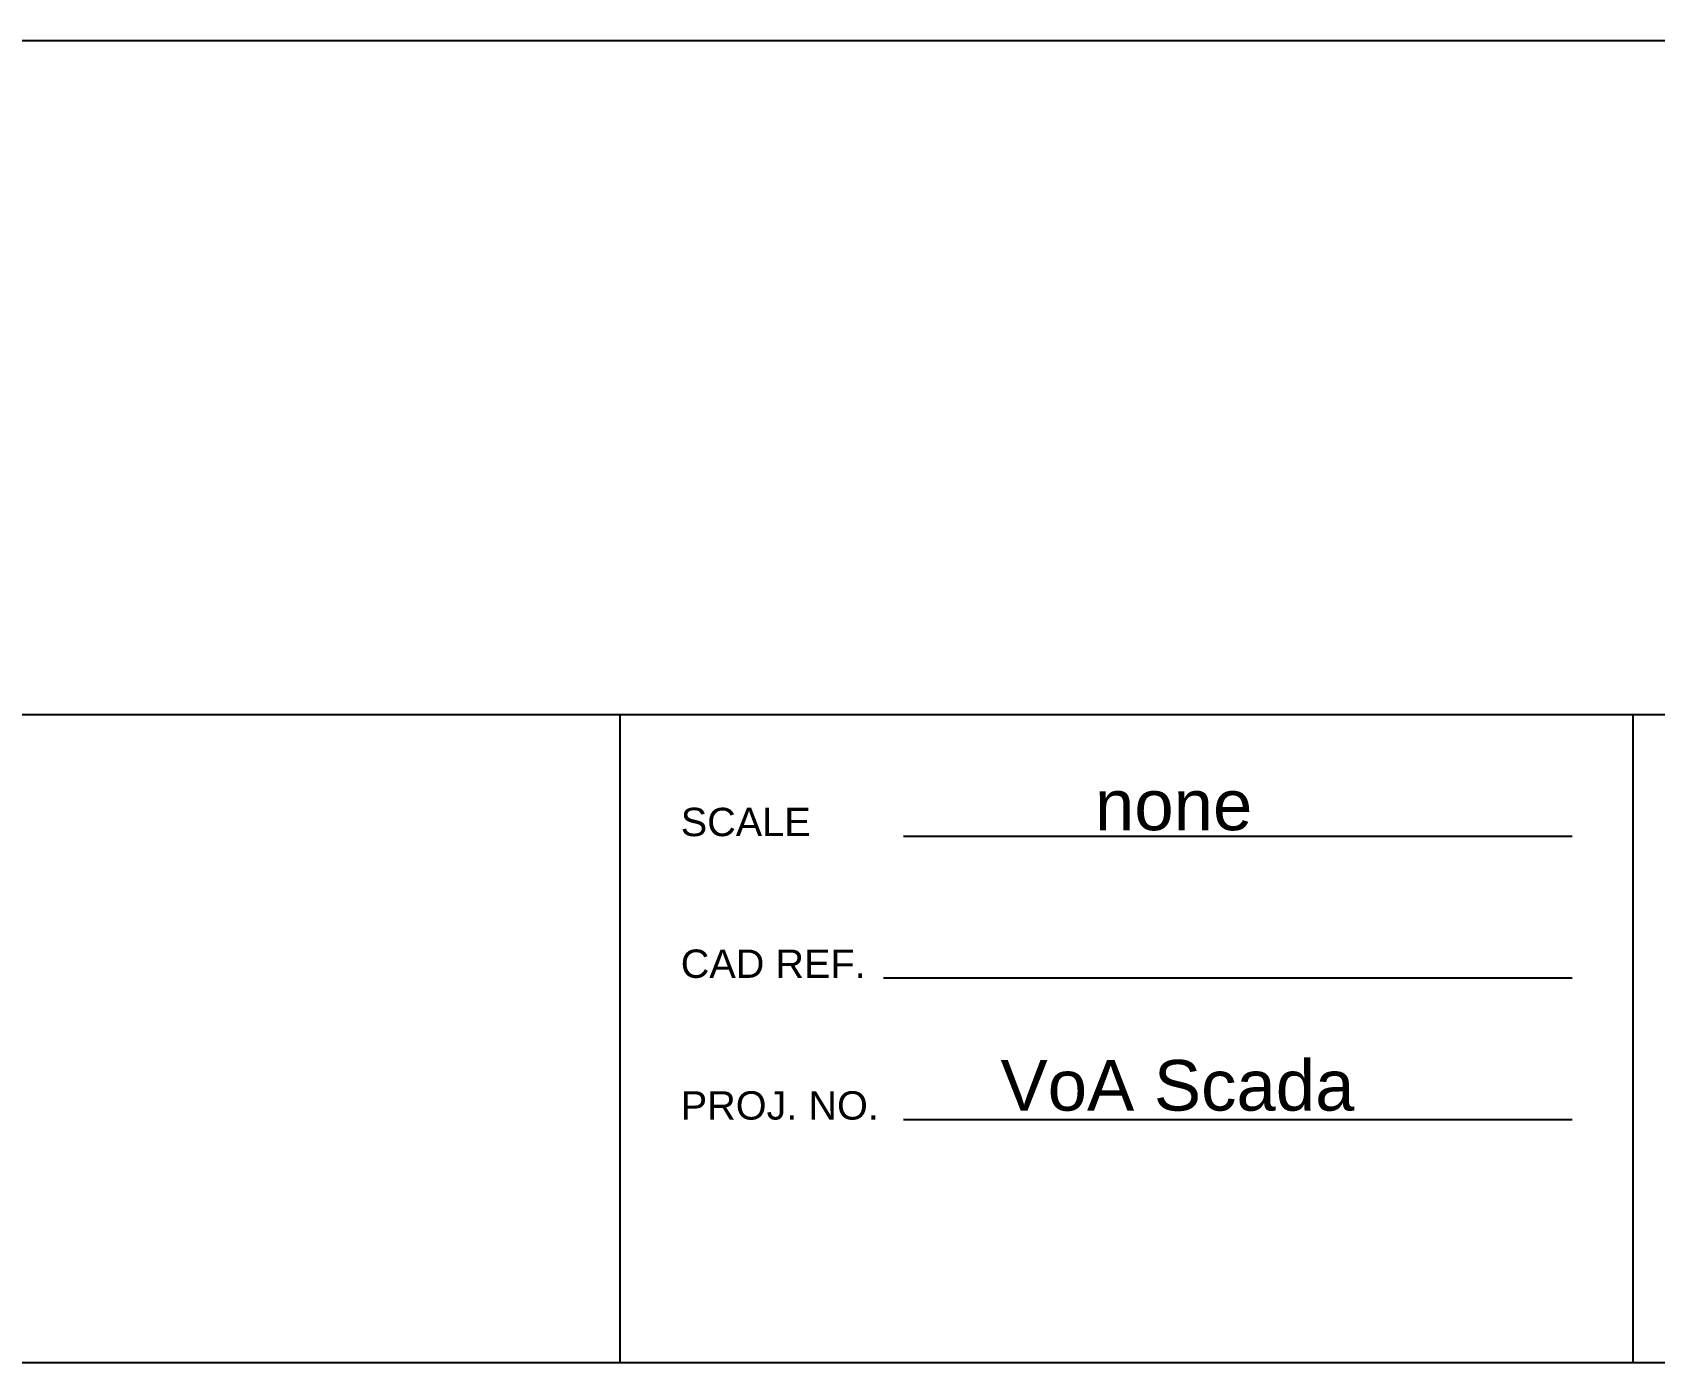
# Model space of a CAD drawing. Header units: inches. Extents: x 4.9 to 38.9, y -1.1 to 21.9.
# Drawn here: x 20.441 to 24.444, y -1.143 to 2.142 of the extents above; entities that cross this region are included whole.
import ezdxf
from ezdxf.enums import TextEntityAlignment as Align

# ---------------------------------------------------------------- set-up
doc = ezdxf.new("R2010")
doc.units = ezdxf.units.IN
doc.header["$MEASUREMENT"] = 0
for name, color, linetype in [('E_TEXT', 250, 'Continuous'), ('F_TITLE1', 5, 'Continuous'), ('F_TITLE2', 6, 'Continuous'), ('F_TITLE4', 4, 'Continuous'), ('P_TITLE', 4, 'Continuous')]:
    doc.layers.add(name, color=color, linetype=linetype)
doc.styles.get("Standard").update_dxf_attribs({"font": 'ARIAL.TTF'})
doc.styles.add('TITLE', font='ARIAL.TTF', dxfattribs={"width": 0.9})

# ---------------------------------------------------------------- blocks, each defined once
blk = doc.blocks.new('TA&S_TBLK')
at = {"layer": 'F_TITLE1', "color": 7}
for p, q in [((19.1658, 1.8), (20.8158, 1.8)), ((19.1158, 1.45), (20.8158, 1.45)), ((19.1658, 1.1), (20.8158, 1.1))]:
    blk.add_line(p, q, dxfattribs=at)
at = {"layer": 'F_TITLE4', "color": 7}
for p, q in [((18.4658, 2.1), (18.4658, 0.5)), ((20.9658, 2.1), (20.9658, 0.5))]:
    blk.add_line(p, q, dxfattribs=at)
at = {"layer": 'P_TITLE', "color": 7}
blk.add_line((1.5, 2.1), (35.5007, 2.1), dxfattribs=at)
blk.add_lwpolyline([(1.5, 0.5), (35.5007, 0.5), (35.5007, 23.5011), (1.5, 23.5011)], close=True, dxfattribs=at)
at = {"layer": 'F_TITLE1', "color": 7}
for s, p in [('SCALE', (18.6158, 1.8)), ('CAD REF.', (18.6158, 1.45)), ('PROJ. NO.', (18.6158, 1.1))]:
    blk.add_text(s, height=0.07, dxfattribs=at).set_placement(p)
at = {"layer": 'F_TITLE2', "color": 7}
for tag, p in [('DESIGNER', (7.9525, 1.8139)), ('DWG-SCALE', (19.8323, 1.8147)), ('DATE-ISSUE', (34.2966, 1.7656)), ('DRAFTER', (7.9438, 1.4713)), ('SHEET', (33.9221, 1.3101)), ('SHEET-OF', (34.9297, 1.3063)), ('CHECKED', (7.9351, 1.1156))]:
    blk.add_attdef(tag, text='', height=0.125, dxfattribs=at).set_placement(p, align=Align.CENTER)
at = {"layer": 'F_TITLE2', "color": 7, "style": 'TITLE'}
blk.add_attdef('JOB-NAME', text='', height=0.1875, dxfattribs=at).set_placement((29.6506, 1.7627), align=Align.CENTER)
at = {"layer": 'F_TITLE2', "color": 7}
for tag, p in [('DWG-FILE', (19.3993, 1.4657)), ('PROJ-NO', (19.4051, 1.1222))]:
    blk.add_attdef(tag, p, '', height=0.125, dxfattribs=at)
at = {"layer": 'F_TITLE4', "color": 7, "style": 'TITLE'}
for tag, height, p in [('PRJ-NAME1', 0.25, (23.6332, 1.4792)), ('DWG-NAME1', 0.25, (29.6506, 1.1364)), ('PRJ-NAME2', 0.25, (23.6332, 0.9692)), ('DWG-NO', 0.1875, (34.4741, 0.8161)), ('DWG-NAME2', 0.25, (29.6506, 0.7053))]:
    blk.add_attdef(tag, text='', height=height, dxfattribs=at).set_placement(p, align=Align.CENTER)

msp = doc.modelspace()

# ---------------------------------------------------------------- linework, layer by layer
msp.add_line((13.4719, 2.1221), (30.9139, 2.1221))

# ---------------------------------------------------------------- block references
at = {"layer": 'E_TEXT'}
ref = msp.add_blockref('TA&S_TBLK', (3.4253, -1.6426), dxfattribs=at)
ref.add_attrib('PROJ-NO', 'VoA Scada', (22.8303, -0.5204), dxfattribs={"layer": 'F_TITLE2', "height": 0.125})
ref.add_attrib('DWG-SCALE', 'none', dxfattribs={"layer": 'F_TITLE2', "height": 0.125}).set_placement((23.2576, 0.1721), align=Align.CENTER)

doc.saveas('drawing.dxf')
